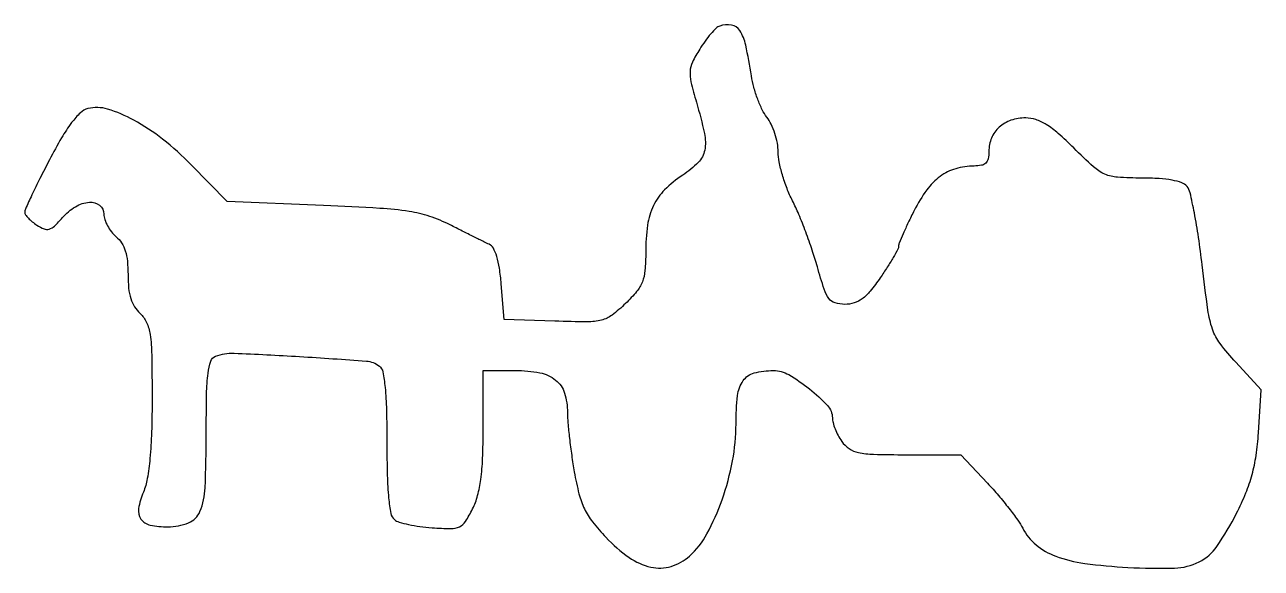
# Model space of a CAD drawing. Extents: x 1 to 206, y 0 to 90.
import ezdxf

# ---------------------------------------------------------------- set-up
doc = ezdxf.new("R2010")
doc.units = 0

msp = doc.modelspace()

# ---------------------------------------------------------------- linework, layer by layer
msp.add_lwpolyline([(116.287855, 90.281977, 0.109663), (115.690149, 89.911803, 0.021108), (114.811318, 88.97902, 0.021556), (113.861088, 87.780385, 0.01841), (112.963506, 86.440951, 0.025589), (111.757882, 84.246646, 0.097918), (111.3648, 82.745036, 0.074885), (111.519281, 81.007519, 0.011186), (112.42565, 77.607758, -0.016751), (113.750463, 72.406594, -0.10081), (113.792006, 69.631843, -0.149435), (112.727721, 67.600679, -0.051764), (110.143123, 65.476016, 0.049319), (107.143032, 63.034229, 0.085817), (105.288932, 60.425337, 0.077648), (104.308786, 57.160602, 0.034182), (104, 52.649114, -0.020535), (103.875457, 49.617921, -0.073291), (103.437017, 47.732218, -0.079655), (102.493824, 46.136175, -0.027082), (100.658032, 44.153171, -0.029897), (98.398715, 42.211215, -0.101485), (96.656363, 41.373965, -0.063261), (94.318793, 41.093718, -0.00695), (88.908032, 41.207004), (80.5, 41.5), (80, 47.398013, 0.016372), (79.691235, 50.01791, 0.03617), (79.247401, 51.980888, 0.04845), (78.687127, 53.338126, 0.164065), (78, 53.987613, -0.006199), (77.131518, 54.401164, -0.001029), (75.471875, 55.221086, -0.00113), (73.524266, 56.193757, -0.001), (71.5, 57.215505, 0.03706), (68.116772, 58.627413, 0.042261), (64.706567, 59.450365, 0.023436), (59.855408, 59.963862, 0.003915), (50.5, 60.4392), (34.5, 61.126589), (28.511522, 67.201055, 0.031034), (23.751483, 71.464992, 0.042544), (18.95438, 74.631208, 0.0497), (14.618193, 76.459592, 0.137258), (11.335028, 76.547951, 0.131544), (10.086433, 75.853646, 0.039695), (8.638732, 74.210912, 0.029148), (6.962749, 71.679111, 0.011687), (4.959129, 68.038326, 0.004018), (3.376347, 64.935363, 0.005977), (2.045407, 62.191989, 0.002837), (0.958064, 59.846312, 0.114314), (0.846003, 59.295625, 0.152585), (0.979968, 58.904159, 0.032134), (1.449571, 58.342994, 0.030896), (2.10218, 57.737489, 0.025022), (2.870656, 57.169887, 0.049689), (4.056155, 56.54236, 0.170064), (4.914387, 56.498864, 0.12225), (5.783446, 57.007545, 0.020564), (7.117292, 58.419887, -0.077049), (9.270475, 60.23829, -0.116735), (11.591285, 60.994762, -0.191442), (13.283538, 60.479374, -0.228049), (14, 58.990213, 0.080287), (14.144494, 58.096154, 0.043174), (14.5875, 57.067767, 0.041575), (15.234682, 56.071614, 0.050905), (16, 55.267972, -0.071588), (16.933397, 54.203244, -0.067864), (17.54923, 52.899576, -0.052891), (17.892553, 51.206865, -0.023611), (18, 48.932747, 0.024167), (18.109448, 46.669623, 0.051242), (18.456044, 44.951354, 0.06448), (19.072837, 43.607235, 0.069169), (20, 42.5, -0.103578), (21.085474, 41.007527, -0.070322), (21.672073, 38.982687, -0.031211), (21.940184, 35.603098, -0.004191), (22, 28.467136, -0.007314), (21.916432, 22.754401, -0.015728), (21.649326, 18.35993, -0.019908), (21.206858, 15.026655, -0.056058), (20.549474, 12.77265, 0.056269), (19.755574, 10.046313, 0.199095), (20.148995, 8.304232, 0.190188), (21.680205, 7.301577, 0.05101), (24.628571, 7, 0.096879), (28.052288, 7.669656, 0.201064), (29.946982, 9.555837, 0.087494), (30.812893, 13.497085, 0.010432), (31, 22.46444, -0.004284), (31.056965, 29.113151, -0.025624), (31.293585, 32.56852, -0.051904), (31.740757, 34.537466, -0.222924), (32.55244, 35.38175, -0.10256), (35.611709, 35.881737, -0.004462), (46.494921, 35.322619, -0.003397), (57.600209, 34.576913, -0.149598), (59.75, 33.741019, -0.182069), (60.339473, 32.763789, -0.0212), (60.702448, 30.191594, -0.018239), (60.932317, 26.447687, -0.006212), (61, 21, 0.006253), (61.068013, 15.561559, 0.018127), (61.298349, 11.806327, 0.021015), (61.661859, 9.218075, 0.177631), (62.25, 8.221494, 0.098721), (63.035596, 7.803227, 0.019073), (64.601562, 7.396187, 0.019618), (66.49412, 7.057801, 0.017002), (68.5, 6.849049, 0.014367), (71.638043, 6.720426, 0.11274), (73.055661, 7.025989, 0.141518), (74.050099, 7.894665, 0.027091), (75.248446, 10, 0.050653), (76.080366, 12.196371, 0.032395), (76.612496, 14.875286, 0.023604), (76.908206, 18.382527, 0.009189), (76.998446, 23.25), (77, 33), (82.345012, 33, -0.046232), (86.41678, 32.622699, -0.124399), (89.037434, 31.413431, -0.147948), (90.502182, 29.259402, -0.075999), (91, 26.003172, 0.021811), (91.075039, 24.28378, 0.006881), (91.334369, 21.72467, 0.006857), (91.702511, 18.874799, 0.007558), (92.138278, 16.127351, 0.018948), (92.915159, 12.487914, 0.050521), (93.822351, 9.9961, 0.053703), (95.17617, 7.824249, 0.023746), (97.388278, 5.262025, 0.048328), (101.229055, 1.930354, 0.099647), (104.846052, 0.318065, 0.12779), (108.198773, 0.430502, 0.111369), (111.271673, 2.147537, 0.086787), (114.176659, 5.842401, 0.038813), (116.681356, 11.518735, 0.037505), (118.418658, 17.971601, 0.047039), (119, 24.137224, -0.026519), (119.24884, 28.825723, -0.12689), (120.180965, 31.313579, -0.177718), (122.012151, 32.588309, -0.064177), (125.206415, 33, -0.133114), (127.745369, 32.311864, -0.036605), (131.187641, 29.944107, -0.034777), (134.199793, 27.16473, -0.191294), (135, 25.149702, 0.066606), (135.108373, 24.339768, 0.027847), (135.457282, 23.292904, 0.026946), (135.960843, 22.198581, 0.031477), (136.556704, 21.222506, 0.089871), (137.783195, 20.007916, 0.099348), (139.317125, 19.353558, 0.045393), (141.835533, 19.064071, 0.005931), (147.236817, 19), (156.360226, 19), (160.783681, 14.25, -0.011255), (162.580823, 12.23092, -0.010593), (164.32292, 10.092472, -0.010618), (165.785987, 8.132305, -0.03569), (166.620495, 6.766927, 0.100806), (168.840053, 4.012028, 0.083979), (172.101225, 2.12699, 0.056277), (176.917334, 0.927437, 0.019158), (184.105899, 0.254368, 0.020844), (191.829889, 0.151131, 0.109192), (195.926547, 1.179046, 0.127517), (198.88748, 3.760456, 0.032713), (202.150714, 9.270353, 0.020258), (203.693325, 12.644721, 0.030815), (204.727309, 15.69658, 0.03051), (205.384993, 18.874802, 0.019346), (205.779123, 22.637507), (206.248576, 29.775013), (202.014247, 34.368717, -0.024198), (199.406349, 37.48811, -0.079205), (198.145338, 39.853062, -0.048822), (197.386056, 43.035411, -0.005214), (196.428395, 50.582436, 0.007862), (195.826134, 55.135444, 0.010851), (195.132872, 59.199961, 0.007687), (194.432648, 62.550655, 0.118382), (193.91599, 63.601225, 0.133458), (193.038198, 64.218298, 0.040715), (191.457675, 64.648907, 0.031443), (189.27357, 64.916124, 0.01472), (186.425174, 65, -0.015959), (182.37667, 65.129257, -0.08817), (180.266786, 65.644949, -0.08052), (178.377946, 66.872481, -0.012103), (175.095238, 70, 0.014966), (172.524317, 72.421451, 0.041423), (170.536429, 73.91, 0.059366), (168.812858, 74.724261, 0.080864), (167.119048, 75, 0.081212), (164.671369, 74.599797, 0.103985), (162.707352, 73.445446, 0.109705), (161.445489, 71.654034, 0.099106), (161, 69.428571, -0.048488), (160.882016, 68.214801, -0.150264), (160.497491, 67.497516, -0.148899), (159.773843, 67.116371, -0.047323), (158.547053, 67, 0.071535), (155.489208, 66.560267, 0.088416), (152.916615, 65.279183, 0.076315), (150.677994, 63.016539, 0.039853), (148.606965, 59.623869, 0.005844), (147.608296, 57.59141, 0.008142), (146.765796, 55.748256, 0.00534), (146.10393, 54.190513, 0.098087), (146, 53.665823, -0.124819), (145.87205, 53.161265, -0.007625), (145.104638, 51.795594, -0.010977), (144.119578, 50.185886, -0.007882), (142.951959, 48.430175, -0.019565), (141.292102, 46.209005, -0.060888), (139.950873, 44.912919, -0.086646), (138.62666, 44.233928, -0.075376), (137.083735, 44, -0.072998), (135.443719, 44.240719, -0.163468), (134.428053, 44.959005, -0.08036), (133.63697, 46.513257, -0.009426), (132.515454, 50.25, 0.012995), (131.672609, 52.987137, 0.008901), (130.580655, 56.04961, 0.008977), (129.42236, 58.964298, 0.01793), (128.383679, 61.216756, -0.025017), (127.471096, 63.271833, -0.020549), (126.700206, 65.546241, -0.021028), (126.16522, 67.698355, -0.050442), (126, 69.331898, 0.046254), (125.863194, 70.80761, 0.032062), (125.450035, 72.432559, 0.032433), (124.845396, 73.955537, 0.055754), (124.127779, 75.115141, -0.053716), (123.359396, 76.345572, -0.023316), (122.599654, 78.121323, -0.022749), (121.960381, 80.10225, -0.028051), (121.554728, 82, 0.013914), (120.614662, 87.09871, 0.089306), (119.625402, 89.517088, 0.209485), (118.254961, 90.437391, 0.12932)], format="xyb", close=True)

doc.saveas('drawing.dxf')
